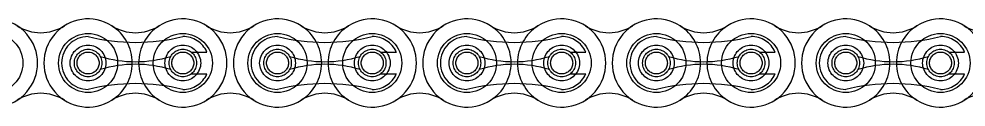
# Model space of a CAD drawing. Header units: metres. Extents: x 0 to 21025, y 0 to 14850.
# Drawn here: x 4918.5 to 5045.5, y 13249.6 to 13261.4 of the extents above; entities that cross this region are included whole.
import ezdxf

# ---------------------------------------------------------------- set-up
doc = ezdxf.new("R2010")
doc.units = ezdxf.units.M
doc.header["$LTSCALE"] = 25
doc.linetypes.add('HIDDEN2', pattern=[4.7625, 3.175, -1.5875])
doc.layers.add('ST1', color=7, linetype='HIDDEN2')

msp = doc.modelspace()

# ---------------------------------------------------------------- linework, layer by layer
at = {"layer": 'ST1'}
for p, q in [((4941.584, 13256.997), (4943.708, 13256.997)), ((4966.984, 13256.997), (4969.108, 13256.997)), ((4992.384, 13256.997), (4994.508, 13256.997)), ((5017.784, 13256.997), (5019.908, 13256.997)), ((5043.184, 13256.997), (5045.308, 13256.997)), ((4941.584, 13254.045), (4943.708, 13254.045)), ((4966.984, 13254.045), (4969.108, 13254.045)), ((4992.384, 13254.045), (4994.508, 13254.045)), ((5017.784, 13254.045), (5019.908, 13254.045)), ((5043.184, 13254.045), (5045.308, 13254.045))]:
    msp.add_line(p, q, dxfattribs=at)
for centre, radius in [((4915.077, 13255.521), 3.96), ((4927.777, 13255.521), 3.96), ((4940.477, 13255.521), 3.96), ((4953.177, 13255.521), 3.96), ((4965.877, 13255.521), 3.96), ((4978.577, 13255.521), 3.96), ((4991.277, 13255.521), 3.96), ((5003.977, 13255.521), 3.96), ((5016.677, 13255.521), 3.96), ((5029.377, 13255.521), 3.96), ((5042.077, 13255.521), 3.96), ((4927.777, 13255.521), 2.398), ((4940.477, 13255.521), 2.398), ((4953.177, 13255.521), 2.398), ((4965.877, 13255.521), 2.398), ((4978.577, 13255.521), 2.398), ((4991.277, 13255.521), 2.398), ((5003.977, 13255.521), 2.399), ((5016.677, 13255.521), 2.399), ((5029.377, 13255.521), 2.398), ((5042.077, 13255.521), 2.398), ((4927.777, 13255.521), 1.845), ((4927.777, 13255.521), 1.476), ((4940.477, 13255.521), 1.845), ((4940.477, 13255.521), 1.476), ((4953.177, 13255.521), 1.845), ((4953.177, 13255.521), 1.476), ((4965.877, 13255.521), 1.845), ((4965.877, 13255.521), 1.476), ((4978.577, 13255.521), 1.845), ((4978.577, 13255.521), 1.476), ((4991.277, 13255.521), 1.845), ((4991.277, 13255.521), 1.476), ((5003.977, 13255.521), 1.845), ((5003.977, 13255.521), 1.476), ((5016.677, 13255.521), 1.845), ((5016.677, 13255.521), 1.476), ((5029.377, 13255.521), 1.845), ((5029.377, 13255.521), 1.476), ((5042.077, 13255.521), 1.845), ((5042.077, 13255.521), 1.476)]:
    msp.add_circle(centre, radius, dxfattribs=at)
for centre, radius, start, end in [((4915.077, 13255.521), 5.92, 237.56669, 122.43331), ((4927.777, 13255.521), 5.92, 57.56669, 302.43331), ((4940.477, 13255.521), 5.92, 237.56669, 122.43331), ((4953.177, 13255.521), 5.92, 57.56669, 302.43331), ((4965.877, 13255.521), 5.92, 237.56669, 122.43331), ((4978.577, 13255.521), 5.92, 57.56669, 302.43331), ((4991.277, 13255.521), 5.92, 237.56669, 122.43331), ((5003.977, 13255.521), 5.92, 57.56669, 302.43331), ((5016.677, 13255.521), 5.92, 237.56669, 122.43331), ((5029.377, 13255.521), 5.92, 57.56669, 302.43331), ((5042.077, 13255.521), 5.92, 237.56669, 122.43331), ((4921.427, 13265.514), 5.92, 237.56669, 302.43331), ((4934.127, 13265.514), 5.92, 237.56669, 302.43331), ((4927.777, 13255.521), 5.92, 302.43324, 57.56676), ((4940.477, 13255.521), 5.92, 122.43324, 237.56676), ((4946.827, 13265.514), 5.92, 237.56669, 302.43331), ((4959.527, 13265.514), 5.92, 237.56669, 302.43331), ((4953.177, 13255.521), 5.92, 302.43324, 57.56676), ((4965.877, 13255.521), 5.92, 122.43324, 237.56676), ((4972.227, 13265.514), 5.92, 237.56669, 302.43331), ((4984.927, 13265.514), 5.92, 237.56669, 302.43331), ((4978.577, 13255.521), 5.92, 302.43324, 57.56676), ((4991.277, 13255.521), 5.92, 122.43324, 237.56676), ((4997.627, 13265.514), 5.92, 237.56669, 302.43331), ((5010.327, 13265.514), 5.92, 237.56669, 302.43331), ((5003.977, 13255.521), 5.92, 302.43324, 57.56676), ((5016.677, 13255.521), 5.92, 122.43324, 237.56676), ((5023.027, 13265.514), 5.92, 237.56669, 302.43331), ((5035.727, 13265.514), 5.92, 237.56669, 302.43331), ((5029.377, 13255.521), 5.92, 302.43324, 57.56676), ((5042.077, 13255.521), 5.92, 122.43324, 237.56676), ((5048.427, 13265.514), 5.92, 237.56669, 302.43331), ((4927.777, 13255.521), 3.552, 90, 270), ((4934.127, 13284.618), 26.322, 256.04015, 283.95985), ((4940.477, 13255.521), 3.552, 24.55336, 90), ((4953.177, 13255.521), 3.552, 90, 270), ((4959.527, 13284.618), 26.322, 256.04015, 283.95985), ((4965.877, 13255.521), 3.552, 24.55336, 90), ((4978.577, 13255.521), 3.552, 90, 270), ((4984.927, 13284.618), 26.322, 256.04015, 283.95985), ((4991.277, 13255.521), 3.552, 24.55336, 90), ((5003.977, 13255.521), 3.552, 90, 270), ((5010.327, 13284.618), 26.322, 256.04015, 283.95985), ((5016.677, 13255.521), 3.552, 24.55336, 90), ((5029.377, 13255.521), 3.552, 90, 270), ((5035.727, 13284.618), 26.322, 256.04015, 283.95985), ((5042.077, 13255.521), 3.552, 24.55336, 90), ((4934.127, 13271.874), 16.175, 252.993, 287.007), ((4959.527, 13271.874), 16.175, 252.993, 287.007), ((4984.927, 13271.874), 16.175, 252.993, 287.007), ((5010.327, 13271.874), 16.175, 252.993, 287.007), ((5035.727, 13271.874), 16.175, 252.993, 287.007), ((4934.127, 13239.169), 16.175, 72.993, 107.007), ((4959.527, 13239.169), 16.175, 72.993, 107.007), ((4984.927, 13239.169), 16.175, 72.993, 107.007), ((5010.327, 13239.169), 16.175, 72.993, 107.007), ((5035.727, 13239.169), 16.175, 72.993, 107.007), ((4940.477, 13255.521), 3.552, 270, 335.44664), ((4965.877, 13255.521), 3.552, 270, 335.44664), ((4991.277, 13255.521), 3.552, 270, 335.44664), ((5016.677, 13255.521), 3.552, 270, 335.44664), ((5042.077, 13255.521), 3.552, 270, 335.44664), ((4934.127, 13226.424), 26.322, 76.04015, 103.95985), ((4959.527, 13226.424), 26.322, 76.04015, 103.95985), ((4984.927, 13226.424), 26.322, 76.04015, 103.95985), ((5010.327, 13226.424), 26.322, 76.04015, 103.95985), ((5035.727, 13226.424), 26.322, 76.04015, 103.95985), ((4921.427, 13245.528), 5.92, 57.56669, 122.43331), ((4934.127, 13245.528), 5.92, 57.56669, 122.43331), ((4946.827, 13245.528), 5.92, 57.56669, 122.43331), ((4959.527, 13245.528), 5.92, 57.56669, 122.43331), ((4972.227, 13245.528), 5.92, 57.56669, 122.43331), ((4984.927, 13245.528), 5.92, 57.56669, 122.43331), ((4997.627, 13245.528), 5.92, 57.56669, 122.43331), ((5010.327, 13245.528), 5.92, 57.56669, 122.43331), ((5023.027, 13245.528), 5.92, 57.56669, 122.43331), ((5035.727, 13245.528), 5.92, 57.56669, 122.43331), ((5048.427, 13245.528), 5.92, 57.56669, 122.43331)]:
    msp.add_arc(centre, radius, start, end, dxfattribs=at)

doc.saveas('drawing.dxf')
